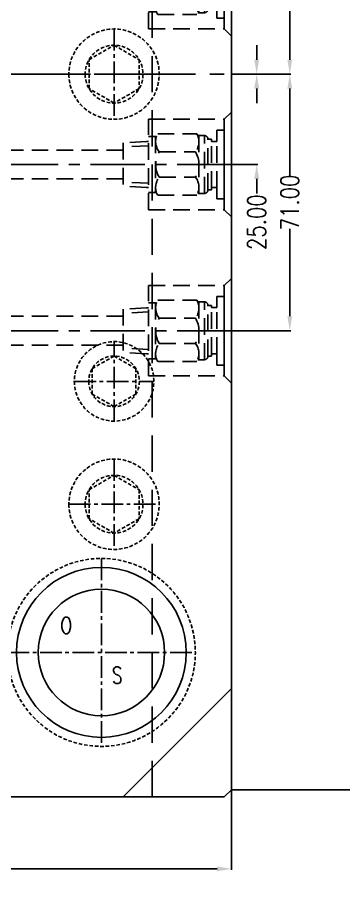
# Model space of a CAD drawing. Header units: millimetres. Extents: x 21466 to 22834, y -21631 to -20664.
# Drawn here: x 22275.8 to 22366.1, y -21153.7 to -20914.8 of the extents above; entities that cross this region are included whole.
import ezdxf

# ---------------------------------------------------------------- set-up
doc = ezdxf.new("R2010")
doc.units = ezdxf.units.MM
doc.header["$LTSCALE"] = 8
for name, pattern in [('CENTER', [2, 1.25, -0.25, 0.25, -0.25]), ('CENTER2', [1.125, 0.75, -0.125, 0.125, -0.125]), ('HIDDEN', [0.375, 0.25, -0.125]), ('HIDDEN2', [0.1875, 0.125, -0.0625])]:
    doc.linetypes.add(name, pattern=pattern)
doc.layers.get('DEFPOINTS').update_dxf_attribs({"color": 6})
for name, color, linetype in [('A', 7, 'Continuous'), ('Cav-cor', 30, 'Continuous'), ('CL', 1, 'Continuous'), ('Layer1', 1, 'CENTER2'), ('Layer2', 4, 'HIDDEN2'), ('WT', 4, 'Continuous')]:
    doc.layers.add(name, color=color, linetype=linetype)
doc.layers.add('dim', color=3, linetype='Continuous', lineweight=15)
doc.styles.add('ROMANS', font='ROMANS.shx', dxfattribs={"height": 5, "bigfont": 'chineset.shx'})
doc.styles.get("Standard").update_dxf_attribs({"font": 'txt.shx', "width": 0.8, "bigfont": 'chineset.shx'})
doc.dimstyles.new('ISO-25', dxfattribs={"dimtxt": 5, "dimasz": 4, "dimexe": 0.3, "dimexo": 0.3, "dimtad": 0, "dimzin": 1, "dimdsep": 46, "dimtxsty": 'Standard', "dimcen": 0, "dimclrd": 3, "dimclre": 3, "dimclrt": 3, "dimazin": 0, "dimtfac": 1, "dimtofl": 0, "dimtmove": 0, "dimatfit": 0, "dimfxl": 0, "dimarcsym": 0})

# ---------------------------------------------------------------- blocks, each defined once
blk = doc.blocks.new('l1')
at = {"layer": 'Layer1'}
for p, q in [((-135, -94.5), (-135, -119.5)), ((-122.5, -107), (-147.5, -107))]:
    blk.add_line(p, q, dxfattribs=at)
at = {"layer": 'Layer2', "color": 6}
blk.add_lwpolyline([(-135, -99), (-141.93, -103), (-141.93, -111), (-135, -115), (-128.07, -111), (-128.07, -103)], close=True, dxfattribs=at)
for radius in [12.5, 8]:
    blk.add_circle((-135, -107), radius, dxfattribs=at)
blk = doc.blocks.new('l2')
at = {"layer": 'Layer1'}
blk.add_line((-135, -83), (-135, -61), dxfattribs=at)
at = {"layer": 'Layer2', "color": 163}
blk.add_lwpolyline([(-135, -65), (-141.06, -68.5), (-141.06, -75.5), (-135, -79), (-128.94, -75.5), (-128.94, -68.5)], close=True, dxfattribs=at)
for radius in [11, 7]:
    blk.add_circle((-135, -72), radius, dxfattribs=at)
blk = doc.blocks.new('*D25729')
at = {"layer": 'DEFPOINTS', "color": 0}
for p in [(21985.05, -21128.53), (22335.05, -21128.53), (22335.05, -21150.42)]:
    blk.add_point(p, dxfattribs=at)
at = {"layer": 'dim', "color": 3, "lineweight": -2}
for p, q in [((21985.05, -21128.83), (21985.05, -21150.72)), ((22335.05, -21128.83), (22335.05, -21150.72)), ((21989.05, -21150.42), (22150.42, -21150.42)), ((22331.05, -21150.42), (22169.67, -21150.42))]:
    blk.add_line(p, q, dxfattribs=at)
at = {"layer": 'dim', "color": 3}
for points in [[(21989.05, -21149.75), (21989.05, -21151.09), (21985.05, -21150.42)], [(22331.05, -21151.09), (22331.05, -21149.75), (22335.05, -21150.42)]]:
    blk.add_solid(points, dxfattribs=at)
at = {"layer": 'dim', "color": 3, "insert": (22160.05, -21150.42), "char_height": 5, "attachment_point": 5}
blk.add_mtext('350.00', dxfattribs=at)
blk = doc.blocks.new('20160811.115437')
for radius in [23.5, 17.5]:
    blk.add_circle((0, 0), radius)
at = {"layer": 'Layer1'}
for p, q in [((0, 26), (0, -26)), ((26, 0), (-26, 0))]:
    blk.add_line(p, q, dxfattribs=at)
at = {"layer": 'Layer2'}
blk.add_circle((0, 0), 26, dxfattribs=at)
blk = doc.blocks.new('*D27007')
at = {"layer": 'DEFPOINTS', "color": 0}
for p in [(22335.05, -20930.53), (22342.02, -20930.53), (22335.05, -20955.53)]:
    blk.add_point(p, dxfattribs=at)
at = {"layer": 'dim', "color": 3, "lineweight": -2}
for p, q in [((22342.02, -20926.53), (22342.02, -20922.53)), ((22335.35, -20930.53), (22342.32, -20930.53)), ((22335.35, -20955.53), (22342.32, -20955.53)), ((22342.02, -20959.53), (22342.02, -20963.53))]:
    blk.add_line(p, q, dxfattribs=at)
at = {"layer": 'dim', "color": 3}
for points in [[(22341.35, -20926.53), (22342.69, -20926.53), (22342.02, -20930.53)], [(22342.69, -20959.53), (22341.35, -20959.53), (22342.02, -20955.53)]]:
    blk.add_solid(points, dxfattribs=at)
at = {"layer": 'dim', "color": 3, "insert": (22342.02, -20971.49), "char_height": 5, "attachment_point": 5, "rotation": 90}
blk.add_mtext('25.00', dxfattribs=at)
blk = doc.blocks.new('*D27008')
at = {"layer": 'DEFPOINTS', "color": 0}
for p in [(22335.05, -20930.53), (22335.05, -21001.53), (22351.18, -21001.53)]:
    blk.add_point(p, dxfattribs=at)
at = {"layer": 'dim', "color": 3, "lineweight": -2}
for p, q in [((22335.35, -20930.53), (22351.48, -20930.53)), ((22351.18, -20934.53), (22351.18, -20958.74)), ((22351.18, -20997.53), (22351.18, -20973.32)), ((22335.35, -21001.53), (22351.48, -21001.53))]:
    blk.add_line(p, q, dxfattribs=at)
at = {"layer": 'dim', "color": 3}
for points in [[(22351.85, -20934.53), (22350.52, -20934.53), (22351.18, -20930.53)], [(22350.52, -20997.53), (22351.85, -20997.53), (22351.18, -21001.53)]]:
    blk.add_solid(points, dxfattribs=at)
at = {"layer": 'dim', "color": 3, "insert": (22351.18, -20966.03), "char_height": 5, "attachment_point": 5, "rotation": 90}
blk.add_mtext('71.00', dxfattribs=at)
blk = doc.blocks.new('*D27009')
at = {"layer": 'DEFPOINTS', "color": 0}
for p in [(22335.05, -20905.53), (22335.05, -20930.53), (22342.02, -20930.53)]:
    blk.add_point(p, dxfattribs=at)
at = {"layer": 'dim', "color": 3, "lineweight": -2}
for p, q in [((22342.02, -20901.53), (22342.02, -20897.53)), ((22335.35, -20905.53), (22342.32, -20905.53)), ((22335.35, -20930.53), (22342.32, -20930.53)), ((22342.02, -20934.53), (22342.02, -20938.53))]:
    blk.add_line(p, q, dxfattribs=at)
at = {"layer": 'dim', "color": 3}
for points in [[(22341.35, -20901.53), (22342.69, -20901.53), (22342.02, -20905.53)], [(22342.69, -20934.53), (22341.35, -20934.53), (22342.02, -20930.53)]]:
    blk.add_solid(points, dxfattribs=at)
at = {"layer": 'dim', "color": 3, "insert": (22342.02, -20889.57), "char_height": 5, "attachment_point": 5, "rotation": 90}
blk.add_mtext('25.00', dxfattribs=at)
blk = doc.blocks.new('*D27010')
at = {"layer": 'DEFPOINTS', "color": 0}
for p in [(22335.05, -20859.53), (22351.18, -20859.53), (22335.05, -20930.53)]:
    blk.add_point(p, dxfattribs=at)
at = {"layer": 'dim', "color": 3, "lineweight": -2}
for p, q in [((22335.35, -20859.53), (22351.48, -20859.53)), ((22351.18, -20863.53), (22351.18, -20887.74)), ((22351.18, -20926.53), (22351.18, -20902.32)), ((22335.35, -20930.53), (22351.48, -20930.53))]:
    blk.add_line(p, q, dxfattribs=at)
at = {"layer": 'dim', "color": 3}
for points in [[(22351.85, -20863.53), (22350.52, -20863.53), (22351.18, -20859.53)], [(22350.52, -20926.53), (22351.85, -20926.53), (22351.18, -20930.53)]]:
    blk.add_solid(points, dxfattribs=at)
at = {"layer": 'dim', "color": 3, "insert": (22351.18, -20895.03), "char_height": 5, "attachment_point": 5, "rotation": 90}
blk.add_mtext('71.00', dxfattribs=at)
blk = doc.blocks.new('20160903.151524')
at = {"layer": 'WT', "color": 125, "linetype": 'HIDDEN', "ltscale": 2.3}
for p, q in [((-6.35, 23.56), (-6.01, 30)), ((-6.01, 30), (6.01, 30)), ((-5.19, 23), (-4.82, 30)), ((5.19, 23), (4.82, 30)), ((6.35, 23.56), (6.01, 30)), ((12.5, 23), (-12.5, 23)), ((-12.5, 23), (-12.5, 2)), ((-7.75, 23), (-7.75, 20.77)), ((-6.35, 23.56), (-6.35, 23)), ((6.35, 23.56), (6.35, 23)), ((7.75, 23), (7.75, 20.77)), ((12.5, 23), (12.5, 2)), ((-8.5, 20.43), (-8.5, 9.57)), ((-7.75, 21), (7.75, 21)), ((-3.5, 20.01), (-3.5, 9.99)), ((3.5, 20.01), (3.5, 9.99)), ((8.5, 20.43), (8.5, 9.57)), ((-8, 9.33), (-8, 7.51)), ((-8, 9), (8, 9)), ((8, 7.51), (-8, 7.51)), ((8, 9.33), (8, 7.51)), ((7, 6.51), (-7, 6.51)), ((-7, 6.51), (-7, 5.51)), ((-6.4, 5.51), (-7, 5.51)), ((-6.4, 5.51), (-7, 5.51)), ((6.4, 5.51), (-6.4, 5.51)), ((-6.4, 5.51), (-6.4, 4.01)), ((6.4, 5.51), (6.4, 4.01)), ((6.4, 5.51), (7, 5.51)), ((6.4, 5.51), (7, 5.51)), ((7, 6.51), (7, 5.51)), ((-9.5, 4.01), (-9.5, 2)), ((-6.4, 4.01), (-9.5, 4.01)), ((6.4, 4.01), (-6.4, 4.01)), ((6.4, 4.01), (9.5, 4.01)), ((9.5, 4.01), (9.5, 2)), ((-12.5, 2), (-14.5, 0)), ((-14.5, 0), (14.5, 0)), ((-12.5, 2), (12.5, 2)), ((9.5, 2), (-9.5, 2)), ((12.5, 2), (14.5, 0))]:
    blk.add_line(p, q, dxfattribs=at)
at = {"layer": 'WT', "color": 125, "linetype": 'CENTER', "ltscale": 1.5}
blk.add_line((0, 0), (0, 30), dxfattribs=at)
at = {"layer": 'WT', "color": 125, "linetype": 'HIDDEN', "ltscale": 2.3}
for centre, radius, start, end in [((-6.32, 16.53), 4.47, 50.9817, 119.248), ((0, 14.34), 6.66, 58.3016, 121.6984), ((6.32, 16.53), 4.47, 60.752, 129.0183), ((-6.32, 13.47), 4.47, 240.752, 309.0183), ((0, 15.66), 6.66, 238.3016, 301.6984), ((6.32, 13.47), 4.47, 230.9817, 299.248), ((-7, 7.51), 1, 180, 270), ((7, 7.51), 1, 270, 0)]:
    blk.add_arc(centre, radius, start, end, dxfattribs=at)

msp = doc.modelspace()

# ---------------------------------------------------------------- linework, layer by layer
at = {"color": 8, "linetype": 'HIDDEN', "ltscale": 5}
msp.add_line((22313.048, -20730.532), (22313.048, -21130.532), dxfattribs=at)
for p, q in [((22335.048, -21128.532), (22335.048, -20732.532)), ((22335.048, -21100.532), (22305.048, -21130.532)), ((22335.048, -21128.532), (22333.048, -21130.532)), ((21987.048, -21130.532), (22333.048, -21130.532))]:
    msp.add_line(p, q)
at = {"layer": 'Cav-cor', "color": 241}
msp.add_line((22335.048, -21128.532), (22415.045, -21128.532), dxfattribs=at)
at = {"layer": 'CL', "color": 7, "linetype": 'CENTER', "ltscale": 2}
msp.add_line((21985.048, -20930.532), (22335.048, -20930.532), dxfattribs=at)
at = {"layer": 'Layer1'}
msp.add_line((22291.548, -21015.532), (22313.548, -21015.532), dxfattribs=at)
at = {"layer": 'WT', "color": 125, "linetype": 'HIDDEN', "ltscale": 2.3}
for p, q in [((22305.048, -20951.532), (22193.048, -20951.532)), ((22305.048, -20959.532), (22199.048, -20959.532))]:
    msp.add_line(p, q, dxfattribs=at)
at = {"layer": 'WT', "color": 125, "linetype": 'CENTER', "ltscale": 1.5}
msp.add_line((22335.048, -20955.532), (22195.048, -20955.532), dxfattribs=at)
at = {"layer": 'WT', "color": 183, "linetype": 'HIDDEN', "ltscale": 2.3}
for p, q in [((22305.048, -20997.532), (22060.048, -20997.532)), ((22305.048, -21005.532), (22060.048, -21005.532))]:
    msp.add_line(p, q, dxfattribs=at)
at = {"layer": 'WT', "color": 183, "linetype": 'CENTER', "ltscale": 1.5}
msp.add_line((22335.048, -21001.532), (22056.048, -21001.532), dxfattribs=at)

# ---------------------------------------------------------------- block references
at = {"xscale": -1}
for name, p in [('l1', (22167.548, -20823.532)), ('l2', (22167.548, -20943.532)), ('l1', (22167.548, -20942.532))]:
    msp.add_blockref(name, p, dxfattribs=at)
at = {"layer": 'A', "xscale": -1}
msp.add_blockref('20160811.115437', (22299.048, -21090.532), dxfattribs=at)
at = {"layer": 'WT', "xscale": -1, "rotation": 90}
for p in [(22335.048, -20905.532), (22335.048, -20955.532), (22335.048, -21001.532)]:
    msp.add_blockref('20160903.151524', p, dxfattribs=at)

# ---------------------------------------------------------------- texts
at = {"style": 'ROMANS', "width": 0.75}
for s, p in [('O', (22287.688, -21085.356)), ('S', (22301.949, -21099.138))]:
    msp.add_text(s, height=4.6, dxfattribs=at).set_placement(p)

# ---------------------------------------------------------------- dimensions: what is measured, and where the dimension line sits
at = {"layer": 'dim'}
for base, p1, p2, angle, picture, middle in [((22351.182, -20859.532), (22335.048, -20930.532), (22335.048, -20859.532), 270, '*D27010', (22351.182, -20895.032)), ((22342.019, -20930.532), (22335.048, -20905.532), (22335.048, -20930.532), 270, '*D27009', (22342.019, -20889.574)), ((22342.019, -20930.532), (22335.048, -20955.532), (22335.048, -20930.532), 90, '*D27007', (22342.019, -20971.491)), ((22351.182, -21001.532), (22335.048, -20930.532), (22335.048, -21001.532), 90, '*D27008', (22351.182, -20966.032))]:
    dim = msp.add_linear_dim(base=base, p1=p1, p2=p2, angle=angle, dimstyle='ISO-25', dxfattribs=at)
    dim.commit()
    dim.dimension.update_dxf_attribs({"geometry": picture, "text_midpoint": middle, "dimtype": 160})
dim = msp.add_linear_dim(base=(22335.048, -21150.418), p1=(21985.048, -21128.532), p2=(22335.048, -21128.532), dimstyle='ISO-25', dxfattribs=at)
dim.commit()
dim.dimension.update_dxf_attribs({"geometry": '*D25729', "text_midpoint": (22160.048, -21150.418), "dimtype": 160})

doc.saveas('drawing.dxf')
